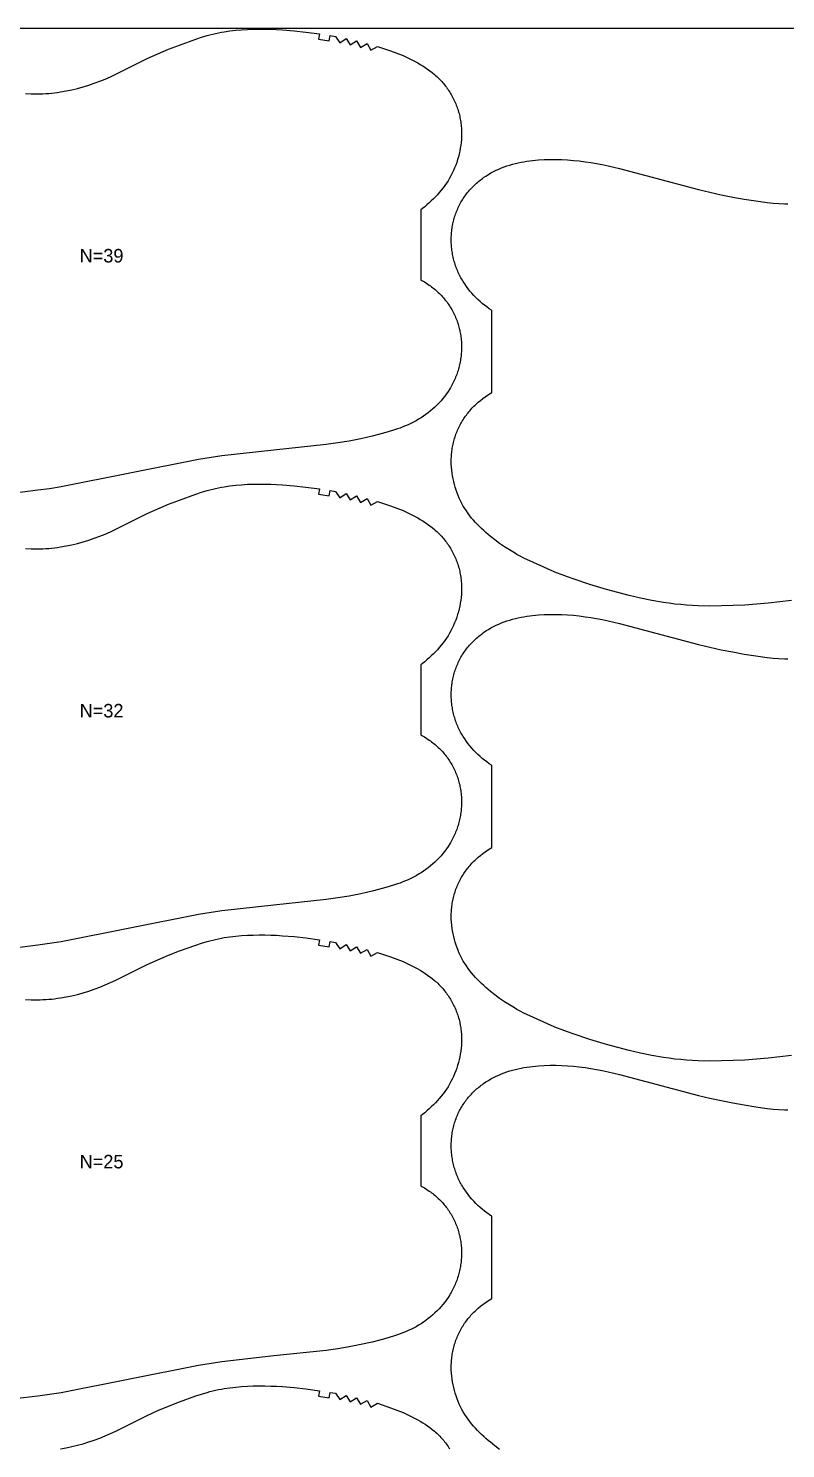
# Model space of a CAD drawing. Header units: inches. Extents: x 0 to 1948, y 0 to 1049.
# Drawn here: x 954 to 1234, y 524 to 1049 of the extents above; entities that cross this region are included whole.
import ezdxf

# ---------------------------------------------------------------- set-up
doc = ezdxf.new("R2010")
doc.units = ezdxf.units.IN

msp = doc.modelspace()

# ---------------------------------------------------------------- linework, layer by layer
at = {"layer": '1'}
msp.add_lwpolyline([(0, 0), (1947.5095, 0), (1947.5095, 1048.7909), (0, 1048.7909), (0, 0)], close=True, dxfattribs=at)
for points in [[(952.9939, 1024.7692), (955.1472, 1024.6571), (956.2246, 1024.6285), (957.3023, 1024.6203), (958.38, 1024.6337), (959.4575, 1024.6685), (960.5342, 1024.7245), (961.6098, 1024.8012), (962.6839, 1024.8984), (963.7561, 1025.0157), (964.8258, 1025.1527), (965.8929, 1025.3091), (968.0173, 1025.6785), (970.128, 1026.1198), (972.2239, 1026.6286), (974.304, 1027.2005), (976.367, 1027.832), (978.4105, 1028.5231), (980.4321, 1029.2744), (982.4292, 1030.0867), (984.4008, 1030.9581), (986.3515, 1031.8767), (997.9453, 1037.6272), (1001.8761, 1039.4029), (1005.8545, 1041.0704), (1009.8695, 1042.6451), (1015.9571, 1044.8411), (1018.007, 1045.5134), (1020.0718, 1046.1339), (1021.1107, 1046.4198), (1022.1546, 1046.687), (1023.2036, 1046.934), (1024.2574, 1047.1608), (1025.3155, 1047.3681), (1026.3774, 1047.5564), (1028.5107, 1047.8781), (1030.6533, 1048.1303), (1032.8018, 1048.3178), (1034.9544, 1048.4468), (1037.1097, 1048.524), (1039.2664, 1048.5559), (1041.4233, 1048.5481), (1043.5795, 1048.5015), (1045.7345, 1048.4158), (1047.8873, 1048.2908), (1052.1852, 1047.9284), (1056.4721, 1047.4464), (1061.5047, 1046.7663), (1061.2135, 1044.7876), (1065.1257, 1044.1726), (1065.4561, 1046.1451), (1067.4268, 1045.804), (1069.0174, 1043.4758), (1071.3553, 1045.0511), (1072.8804, 1042.6816), (1075.261, 1044.1889), (1076.7138, 1041.7746), (1079.1388, 1043.2095), (1080.5198, 1040.753), (1082.9865, 1042.1156), (1087.7144, 1040.4959), (1092.3926, 1038.738), (1092.3926, 1038.738), (1096.9179, 1036.5492), (1097.8188, 1036.0524), (1098.7537, 1035.5116), (1099.6762, 1034.9497), (1100.5842, 1034.3653), (1101.4756, 1033.7572), (1102.3484, 1033.124), (1103.2003, 1032.4645), (1104.0293, 1031.7774), (1104.4346, 1031.423), (1104.8333, 1031.0613), (1105.2253, 1030.6921), (1105.6103, 1030.3155), (1105.9883, 1029.9316), (1106.3592, 1029.5406), (1106.7227, 1029.1427), (1107.0788, 1028.738), (1107.4273, 1028.3266), (1107.7681, 1027.9087), (1108.101, 1027.4845), (1108.426, 1027.0541), (1108.7429, 1026.6176), (1109.0516, 1026.1753), (1109.3519, 1025.7271), (1109.6437, 1025.2735), (1109.9268, 1024.8143), (1110.2012, 1024.3499), (1110.4667, 1023.8803), (1110.7233, 1023.4058), (1110.9707, 1022.9265), (1111.2091, 1022.4426), (1111.4382, 1021.9542), (1111.6579, 1021.4617), (1111.8683, 1020.9651), (1112.0692, 1020.4646), (1112.2605, 1019.9605), (1112.4422, 1019.4528), (1112.6141, 1018.9418), (1112.7762, 1018.4277), (1112.9284, 1017.9107), (1113.0706, 1017.3908), (1113.2027, 1016.8684), (1113.3246, 1016.3435), (1113.4363, 1015.8164), (1113.5379, 1015.2873), (1113.6293, 1014.7563), (1113.7107, 1014.2237), (1113.7821, 1013.6895), (1113.8437, 1013.1541), (1113.8954, 1012.6176), (1113.9374, 1012.0801), (1113.9698, 1011.5419), (1113.9925, 1011.0031), (1114.0058, 1010.4639), (1114.0095, 1009.9246), (1113.989, 1008.8461), (1113.9316, 1007.7691), (1113.8379, 1006.695), (1113.7084, 1005.6248), (1113.5438, 1004.5594), (1113.3446, 1003.4999), (1113.1114, 1002.447), (1112.8448, 1001.4018), (1112.5454, 1000.3652), (1112.2138, 999.3382), (1111.8504, 998.3216), (1111.4555, 997.3169), (1111.029, 996.3254), (1110.5711, 995.3485), (1110.0819, 994.3874), (1109.5614, 993.4436), (1109.0096, 992.5184), (1108.4267, 991.6132), (1107.813, 990.729), (1107.1702, 989.8655), (1106.5004, 989.0222), (1105.8055, 988.1985), (1105.0876, 987.3938), (1104.3487, 986.6074), (1103.5908, 985.8388), (1102.8158, 985.0875), (1102.0257, 984.3527), (1101.2214, 983.6341), (1100.4035, 982.9312), (1099.5729, 982.2434), (1099.0095, 981.8011), (1099.0095, 955.8993), (1099.3443, 955.7195), (1100.2772, 955.1777), (1101.1912, 954.6046), (1102.0847, 954.0003), (1102.5234, 953.6866), (1102.9563, 953.3652), (1103.3833, 953.0361), (1103.8043, 952.6993), (1104.219, 952.3548), (1104.6272, 952.0028), (1105.0287, 951.6431), (1105.4233, 951.2759), (1105.8109, 950.9011), (1106.1913, 950.5189), (1106.5643, 950.1295), (1106.9297, 949.7329), (1107.2874, 949.3293), (1107.6372, 948.919), (1107.9791, 948.5019), (1108.3127, 948.0783), (1108.638, 947.6483), (1108.9548, 947.212), (1109.2629, 946.7697), (1109.5622, 946.3213), (1109.8525, 945.8672), (1110.1337, 945.4074), (1110.4056, 944.942), (1110.668, 944.4713), (1110.9208, 943.9953), (1111.164, 943.5143), (1111.3974, 943.0285), (1111.6211, 942.5381), (1111.8351, 942.0433), (1112.0392, 941.5443), (1112.2334, 941.0414), (1112.4177, 940.5347), (1112.5921, 940.0244), (1112.7566, 939.5108), (1112.9109, 938.9942), (1113.0553, 938.4746), (1113.1895, 937.9523), (1113.3136, 937.4275), (1113.4275, 936.9005), (1113.5311, 936.3714), (1113.6246, 935.8405), (1113.7078, 935.3079), (1113.7808, 934.7738), (1113.8436, 934.2385), (1113.8964, 933.702), (1113.939, 933.1646), (1113.9716, 932.6265), (1113.9942, 932.0878), (1114.0068, 931.5488), (1114.0095, 931.0095), (1114.0023, 930.4703), (1113.9853, 929.9312), (1113.9584, 929.3925), (1113.9217, 928.8544), (1113.8753, 928.3169), (1113.8192, 927.7804), (1113.7533, 927.245), (1113.6779, 926.7109), (1113.5927, 926.1782), (1113.498, 925.6472), (1113.3937, 925.118), (1113.2798, 924.5909), (1113.1563, 924.0659), (1113.0233, 923.5434), (1112.8808, 923.0234), (1112.7288, 922.5062), (1112.5673, 921.992), (1112.3964, 921.4809), (1112.216, 920.9731), (1112.0262, 920.4688), (1111.827, 919.9682), (1111.6184, 919.4715), (1111.4005, 918.9788), (1111.1734, 918.4903), (1110.9373, 918.006), (1110.6923, 917.5261), (1110.4386, 917.0506), (1110.1764, 916.5797), (1109.9058, 916.1135), (1109.627, 915.652), (1109.0454, 914.7436), (1108.4329, 913.8554), (1107.7909, 912.9881), (1107.1206, 912.1426), (1106.4233, 911.3195), (1105.7, 910.5195), (1104.9514, 909.7432), (1104.1787, 908.9912), (1103.3825, 908.264), (1102.5638, 907.5622), (1101.7236, 906.8865), (1100.8626, 906.2374), (1099.9819, 905.6153), (1099.0824, 905.0205), (1098.1655, 904.4528), (1097.2321, 903.9123), (1096.2835, 903.3989), (1095.3208, 902.9126), (1094.3451, 902.4535), (1093.3576, 902.0214), (1092.3594, 901.6161), (1091.3516, 901.2353), (1090.3355, 900.8764), (1089.3122, 900.537), (1087.2485, 899.9063), (1085.1701, 899.3228), (1080.9928, 898.2437), (1076.7904, 897.2772), (1072.5608, 896.4304), (1068.307, 895.715), (1064.0338, 895.1326), (1044.7311, 893.0908), (1025.4401, 890.9422), (1016.9243, 889.5639), (966.1472, 879.5214), (961.8884, 878.8386), (957.6171, 878.234), (949.0504, 877.2181)], [(1235.8171, 837.569), (1227.2504, 836.5531), (1222.954, 836.1713), (1218.6506, 835.8771), (1214.3425, 835.6652), (1210.0309, 835.5366), (1205.717, 835.5), (1201.4048, 835.5878), (1199.2506, 835.6898), (1197.0989, 835.8336), (1194.9506, 836.0203), (1192.8065, 836.2509), (1190.6676, 836.5258), (1188.5342, 836.8421), (1184.2849, 837.5851), (1180.0598, 838.453), (1175.8574, 839.4252), (1171.6762, 840.4855), (1167.5181, 841.6316), (1161.3264, 843.5113), (1155.1753, 845.5201), (1153.1432, 846.2418), (1151.1264, 847.0029), (1149.1276, 847.809), (1147.1429, 848.6509), (1139.2595, 852.1648), (1137.313, 853.0926), (1135.3934, 854.0718), (1134.4464, 854.5857), (1133.5085, 855.1163), (1131.66, 856.2255), (1129.8478, 857.3947), (1128.0719, 858.6194), (1126.3332, 859.8965), (1124.6366, 861.2285), (1123.806, 861.9163), (1122.9882, 862.6192), (1122.1838, 863.3378), (1121.3937, 864.0726), (1120.6188, 864.8239), (1119.8608, 865.5925), (1119.1219, 866.3789), (1118.404, 867.1836), (1117.7091, 868.0073), (1117.0393, 868.8506), (1116.3966, 869.7141), (1115.7829, 870.5983), (1115.1999, 871.5035), (1114.6482, 872.4287), (1114.1276, 873.3725), (1113.6384, 874.3336), (1113.1805, 875.3105), (1112.7541, 876.3021), (1112.3591, 877.3068), (1111.9958, 878.3233), (1111.6641, 879.3503), (1111.3647, 880.3869), (1111.0981, 881.4321), (1110.8649, 882.485), (1110.6657, 883.5445), (1110.5011, 884.6099), (1110.3716, 885.6801), (1110.2779, 886.7542), (1110.2205, 887.8312), (1110.2, 888.9097), (1110.2038, 889.449), (1110.217, 889.9882), (1110.2398, 890.527), (1110.2721, 891.0652), (1110.3141, 891.6027), (1110.3658, 892.1392), (1110.4274, 892.6746), (1110.4988, 893.2088), (1110.5802, 893.7414), (1110.6717, 894.2724), (1110.7732, 894.8015), (1110.8849, 895.3286), (1111.0069, 895.8535), (1111.139, 896.3759), (1111.2812, 896.8958), (1111.4333, 897.4128), (1111.5954, 897.9269), (1111.7674, 898.4379), (1111.949, 898.9456), (1112.1403, 899.4497), (1112.3412, 899.9502), (1112.5516, 900.4468), (1112.7714, 900.9393), (1113.0005, 901.4277), (1113.2388, 901.9116), (1113.4863, 902.3909), (1113.7428, 902.8654), (1114.0083, 903.335), (1114.2827, 903.7994), (1114.5659, 904.2586), (1114.8577, 904.7123), (1115.158, 905.1604), (1115.4666, 905.6027), (1115.7835, 906.0392), (1116.1085, 906.4696), (1116.4415, 906.8938), (1116.7823, 907.3117), (1117.1308, 907.7231), (1117.4868, 908.1278), (1117.8504, 908.5257), (1118.2212, 908.9167), (1118.5992, 909.3006), (1118.9843, 909.6772), (1119.3762, 910.0464), (1119.775, 910.4081), (1120.1802, 910.7625), (1121.0092, 911.4496), (1121.8612, 912.1091), (1122.7339, 912.7423), (1123.6253, 913.3504), (1124.5334, 913.9348), (1125.2, 914.3409), (1125.2, 944.6602), (1125.1271, 944.7054), (1124.2277, 945.3002), (1123.3469, 945.9223), (1122.486, 946.5714), (1121.6457, 947.2471), (1120.8271, 947.9489), (1120.0309, 948.6761), (1119.2581, 949.4281), (1118.5096, 950.2044), (1117.7862, 951.0044), (1117.0889, 951.8275), (1116.4186, 952.673), (1115.7766, 953.5403), (1115.1641, 954.4285), (1114.5825, 955.3369), (1114.3037, 955.7984), (1114.0331, 956.2646), (1113.7709, 956.7355), (1113.5172, 957.211), (1113.2722, 957.6909), (1113.0361, 958.1752), (1112.809, 958.6637), (1112.5911, 959.1564), (1112.3825, 959.6531), (1112.1833, 960.1537), (1111.9935, 960.658), (1111.8132, 961.1658), (1111.6422, 961.6769), (1111.4807, 962.1911), (1111.3287, 962.7083), (1111.1862, 963.2283), (1111.0532, 963.7508), (1110.9297, 964.2758), (1110.8158, 964.8029), (1110.7115, 965.3321), (1110.6168, 965.8631), (1110.5317, 966.3958), (1110.4562, 966.9299), (1110.3904, 967.4653), (1110.3342, 968.0018), (1110.2878, 968.5393), (1110.2511, 969.0774), (1110.2243, 969.6161), (1110.2072, 970.1552), (1110.2, 970.6944), (1110.2027, 971.2337), (1110.2153, 971.7727), (1110.2379, 972.3114), (1110.2705, 972.8495), (1110.3132, 973.3869), (1110.3659, 973.9234), (1110.4288, 974.4587), (1110.5018, 974.9928), (1110.585, 975.5254), (1110.6784, 976.0563), (1110.7821, 976.5854), (1110.896, 977.1124), (1111.02, 977.6372), (1111.1543, 978.1595), (1111.2986, 978.6791), (1111.453, 979.1957), (1111.6174, 979.7093), (1111.7918, 980.2196), (1111.9761, 980.7263), (1112.1704, 981.2292), (1112.3745, 981.7282), (1112.5884, 982.223), (1112.8121, 982.7134), (1113.0456, 983.1992), (1113.2887, 983.6802), (1113.5415, 984.1562), (1113.8039, 984.6269), (1114.0758, 985.0923), (1114.357, 985.5521), (1114.6473, 986.0062), (1114.9466, 986.4546), (1115.2547, 986.8969), (1115.5715, 987.3332), (1115.8968, 987.7632), (1116.2305, 988.1868), (1116.5723, 988.6039), (1116.9221, 989.0142), (1117.2799, 989.4178), (1117.6453, 989.8144), (1118.0183, 990.2038), (1118.3986, 990.586), (1118.7862, 990.9608), (1119.1808, 991.328), (1119.5824, 991.6877), (1119.9906, 992.0397), (1120.4052, 992.3842), (1120.8262, 992.721), (1121.2532, 993.0501), (1121.6862, 993.3715), (1122.1248, 993.6852), (1123.0184, 994.2895), (1123.9324, 994.8626), (1124.8652, 995.4044), (1125.8154, 995.9148), (1126.7813, 996.3936), (1127.7618, 996.8413), (1128.7556, 997.2585), (1129.7616, 997.6457), (1130.7787, 998.0033), (1131.8056, 998.3321), (1132.8412, 998.6325), (1133.8843, 998.9051), (1134.9338, 999.1506), (1135.989, 999.3701), (1137.0492, 999.565), (1138.1136, 999.7366), (1139.1818, 999.8862), (1140.253, 1000.0153), (1142.4016, 1000.2169), (1144.5549, 1000.3504), (1146.7105, 1000.4189), (1148.8669, 1000.4236), (1151.0222, 1000.3659), (1153.1751, 1000.2477), (1155.3245, 1000.0731), (1157.4696, 999.8469), (1159.6097, 999.5738), (1161.7437, 999.2575), (1163.8707, 998.8981), (1165.9894, 998.4948), (1168.0987, 998.0465), (1172.2897, 997.0291), (1201.4833, 989.3154), (1205.6787, 988.3125), (1209.8913, 987.3841), (1214.1207, 986.5363), (1218.3648, 985.7667), (1222.6225, 985.0787), (1226.898, 984.5074), (1229.0437, 984.2799), (1231.1939, 984.1042), (1233.3472, 983.9921), (1234.4246, 983.9635)], [(952.9939, 856.7692), (955.1472, 856.6571), (956.2246, 856.6285), (957.3023, 856.6203), (958.38, 856.6337), (959.4575, 856.6685), (960.5342, 856.7245), (961.6098, 856.8012), (962.6839, 856.8984), (963.7561, 857.0157), (964.8258, 857.1527), (965.8929, 857.3091), (968.0173, 857.6785), (970.128, 858.1198), (972.2239, 858.6286), (974.304, 859.2005), (976.367, 859.832), (978.4105, 860.5231), (980.4321, 861.2744), (982.4292, 862.0867), (984.4008, 862.9581), (986.3515, 863.8767), (997.9453, 869.6272), (1001.8761, 871.4029), (1005.8545, 873.0704), (1009.8695, 874.6451), (1015.9571, 876.8411), (1018.007, 877.5134), (1020.0718, 878.1339), (1021.1107, 878.4198), (1022.1546, 878.687), (1023.2036, 878.934), (1024.2574, 879.1608), (1025.3155, 879.3681), (1026.3774, 879.5564), (1028.5107, 879.8781), (1030.6533, 880.1303), (1032.8018, 880.3178), (1034.9544, 880.4468), (1037.1097, 880.524), (1039.2664, 880.5559), (1041.4233, 880.5481), (1043.5795, 880.5015), (1045.7345, 880.4158), (1047.8873, 880.2908), (1052.1852, 879.9284), (1056.4721, 879.4464), (1061.5047, 878.7663), (1061.2135, 876.7876), (1065.1257, 876.1726), (1065.4561, 878.1451), (1067.4268, 877.804), (1069.0174, 875.4758), (1071.3553, 877.0511), (1072.8804, 874.6816), (1075.261, 876.1889), (1076.7138, 873.7746), (1079.1388, 875.2095), (1080.5198, 872.753), (1082.9865, 874.1156), (1087.7144, 872.4959), (1092.3926, 870.738), (1092.3926, 870.738), (1096.9179, 868.5492), (1097.8188, 868.0524), (1098.7537, 867.5116), (1099.6762, 866.9497), (1100.5842, 866.3653), (1101.4756, 865.7572), (1102.3484, 865.124), (1103.2003, 864.4645), (1104.0293, 863.7774), (1104.4346, 863.423), (1104.8333, 863.0613), (1105.2253, 862.6921), (1105.6103, 862.3155), (1105.9883, 861.9316), (1106.3592, 861.5406), (1106.7227, 861.1427), (1107.0788, 860.738), (1107.4273, 860.3266), (1107.7681, 859.9087), (1108.101, 859.4845), (1108.426, 859.0541), (1108.7429, 858.6176), (1109.0516, 858.1753), (1109.3519, 857.7271), (1109.6437, 857.2735), (1109.9268, 856.8143), (1110.2012, 856.3499), (1110.4667, 855.8803), (1110.7233, 855.4058), (1110.9707, 854.9265), (1111.2091, 854.4426), (1111.4382, 853.9542), (1111.6579, 853.4617), (1111.8683, 852.9651), (1112.0692, 852.4646), (1112.2605, 851.9605), (1112.4422, 851.4528), (1112.6141, 850.9418), (1112.7762, 850.4277), (1112.9284, 849.9107), (1113.0706, 849.3908), (1113.2027, 848.8684), (1113.3246, 848.3435), (1113.4363, 847.8164), (1113.5379, 847.2873), (1113.6293, 846.7563), (1113.7107, 846.2237), (1113.7821, 845.6895), (1113.8437, 845.1541), (1113.8954, 844.6176), (1113.9374, 844.0801), (1113.9698, 843.5419), (1113.9925, 843.0031), (1114.0058, 842.4639), (1114.0095, 841.9246), (1113.989, 840.8461), (1113.9316, 839.7691), (1113.8379, 838.695), (1113.7084, 837.6248), (1113.5438, 836.5594), (1113.3446, 835.4999), (1113.1114, 834.447), (1112.8448, 833.4018), (1112.5454, 832.3652), (1112.2138, 831.3382), (1111.8504, 830.3216), (1111.4555, 829.3169), (1111.029, 828.3254), (1110.5711, 827.3485), (1110.0819, 826.3874), (1109.5614, 825.4436), (1109.0096, 824.5184), (1108.4267, 823.6132), (1107.813, 822.729), (1107.1702, 821.8655), (1106.5004, 821.0222), (1105.8055, 820.1985), (1105.0876, 819.3938), (1104.3487, 818.6074), (1103.5908, 817.8388), (1102.8158, 817.0875), (1102.0257, 816.3527), (1101.2214, 815.6341), (1100.4035, 814.9312), (1099.5729, 814.2434), (1099.0095, 813.8011), (1099.0095, 787.8993), (1099.3443, 787.7195), (1100.2772, 787.1777), (1101.1912, 786.6046), (1102.0847, 786.0003), (1102.5234, 785.6866), (1102.9563, 785.3652), (1103.3833, 785.0361), (1103.8043, 784.6993), (1104.219, 784.3548), (1104.6272, 784.0028), (1105.0287, 783.6431), (1105.4233, 783.2759), (1105.8109, 782.9011), (1106.1913, 782.5189), (1106.5643, 782.1295), (1106.9297, 781.7329), (1107.2874, 781.3293), (1107.6372, 780.919), (1107.9791, 780.5019), (1108.3127, 780.0783), (1108.638, 779.6483), (1108.9548, 779.212), (1109.2629, 778.7697), (1109.5622, 778.3213), (1109.8525, 777.8672), (1110.1337, 777.4074), (1110.4056, 776.942), (1110.668, 776.4713), (1110.9208, 775.9953), (1111.164, 775.5143), (1111.3974, 775.0285), (1111.6211, 774.5381), (1111.8351, 774.0433), (1112.0392, 773.5443), (1112.2334, 773.0414), (1112.4177, 772.5347), (1112.5921, 772.0244), (1112.7566, 771.5108), (1112.9109, 770.9942), (1113.0553, 770.4746), (1113.1895, 769.9523), (1113.3136, 769.4275), (1113.4275, 768.9005), (1113.5311, 768.3714), (1113.6246, 767.8405), (1113.7078, 767.3079), (1113.7808, 766.7738), (1113.8436, 766.2385), (1113.8964, 765.702), (1113.939, 765.1646), (1113.9716, 764.6265), (1113.9942, 764.0878), (1114.0068, 763.5488), (1114.0095, 763.0095), (1114.0023, 762.4703), (1113.9853, 761.9312), (1113.9584, 761.3925), (1113.9217, 760.8544), (1113.8753, 760.3169), (1113.8192, 759.7804), (1113.7533, 759.245), (1113.6779, 758.7109), (1113.5927, 758.1782), (1113.498, 757.6472), (1113.3937, 757.118), (1113.2798, 756.5909), (1113.1563, 756.0659), (1113.0233, 755.5434), (1112.8808, 755.0234), (1112.7288, 754.5062), (1112.5673, 753.992), (1112.3964, 753.4809), (1112.216, 752.9731), (1112.0262, 752.4688), (1111.827, 751.9682), (1111.6184, 751.4715), (1111.4005, 750.9788), (1111.1734, 750.4903), (1110.9373, 750.006), (1110.6923, 749.5261), (1110.4386, 749.0506), (1110.1764, 748.5797), (1109.9058, 748.1135), (1109.627, 747.652), (1109.0454, 746.7436), (1108.4329, 745.8554), (1107.7909, 744.9881), (1107.1206, 744.1426), (1106.4233, 743.3195), (1105.7, 742.5195), (1104.9514, 741.7432), (1104.1787, 740.9912), (1103.3825, 740.264), (1102.5638, 739.5622), (1101.7236, 738.8865), (1100.8626, 738.2374), (1099.9819, 737.6153), (1099.0824, 737.0205), (1098.1655, 736.4528), (1097.2321, 735.9123), (1096.2835, 735.3989), (1095.3208, 734.9126), (1094.3451, 734.4535), (1093.3576, 734.0214), (1092.3594, 733.6161), (1091.3516, 733.2353), (1090.3355, 732.8764), (1089.3122, 732.537), (1087.2485, 731.9063), (1085.1701, 731.3228), (1080.9928, 730.2437), (1076.7904, 729.2772), (1072.5608, 728.4304), (1068.307, 727.715), (1064.0338, 727.1326), (1044.7311, 725.0908), (1025.4401, 722.9422), (1016.9243, 721.5639), (966.1472, 711.5214), (961.8884, 710.8386), (957.6171, 710.234), (949.0504, 709.2181)], [(1235.8171, 669.569), (1227.2504, 668.5531), (1222.954, 668.1713), (1218.6506, 667.8771), (1214.3425, 667.6652), (1210.0309, 667.5366), (1205.717, 667.5), (1201.4048, 667.5878), (1199.2506, 667.6898), (1197.0989, 667.8336), (1194.9506, 668.0203), (1192.8065, 668.2509), (1190.6676, 668.5258), (1188.5342, 668.8421), (1184.2849, 669.5851), (1180.0598, 670.453), (1175.8574, 671.4252), (1171.6762, 672.4855), (1167.5181, 673.6316), (1161.3264, 675.5113), (1155.1753, 677.5201), (1153.1432, 678.2418), (1151.1264, 679.0029), (1149.1276, 679.809), (1147.1429, 680.6509), (1139.2595, 684.1648), (1137.313, 685.0926), (1135.3934, 686.0718), (1134.4464, 686.5857), (1133.5085, 687.1163), (1131.66, 688.2255), (1129.8478, 689.3947), (1128.0719, 690.6194), (1126.3332, 691.8965), (1124.6366, 693.2285), (1123.806, 693.9163), (1122.9882, 694.6192), (1122.1838, 695.3378), (1121.3937, 696.0726), (1120.6188, 696.8239), (1119.8608, 697.5925), (1119.1219, 698.3789), (1118.404, 699.1836), (1117.7091, 700.0073), (1117.0393, 700.8506), (1116.3966, 701.7141), (1115.7829, 702.5983), (1115.1999, 703.5035), (1114.6482, 704.4287), (1114.1276, 705.3725), (1113.6384, 706.3336), (1113.1805, 707.3105), (1112.7541, 708.3021), (1112.3591, 709.3068), (1111.9958, 710.3233), (1111.6641, 711.3503), (1111.3647, 712.3869), (1111.0981, 713.4321), (1110.8649, 714.485), (1110.6657, 715.5445), (1110.5011, 716.6099), (1110.3716, 717.6801), (1110.2779, 718.7542), (1110.2205, 719.8312), (1110.2, 720.9097), (1110.2038, 721.449), (1110.217, 721.9882), (1110.2398, 722.527), (1110.2721, 723.0652), (1110.3141, 723.6027), (1110.3658, 724.1392), (1110.4274, 724.6746), (1110.4988, 725.2088), (1110.5802, 725.7414), (1110.6717, 726.2724), (1110.7732, 726.8015), (1110.8849, 727.3286), (1111.0069, 727.8535), (1111.139, 728.3759), (1111.2812, 728.8958), (1111.4333, 729.4128), (1111.5954, 729.9269), (1111.7674, 730.4379), (1111.949, 730.9456), (1112.1403, 731.4497), (1112.3412, 731.9502), (1112.5516, 732.4468), (1112.7714, 732.9393), (1113.0005, 733.4277), (1113.2388, 733.9116), (1113.4863, 734.3909), (1113.7428, 734.8654), (1114.0083, 735.335), (1114.2827, 735.7994), (1114.5659, 736.2586), (1114.8577, 736.7123), (1115.158, 737.1604), (1115.4666, 737.6027), (1115.7835, 738.0392), (1116.1085, 738.4696), (1116.4415, 738.8938), (1116.7823, 739.3117), (1117.1308, 739.7231), (1117.4868, 740.1278), (1117.8504, 740.5257), (1118.2212, 740.9167), (1118.5992, 741.3006), (1118.9843, 741.6772), (1119.3762, 742.0464), (1119.775, 742.4081), (1120.1802, 742.7625), (1121.0092, 743.4496), (1121.8612, 744.1091), (1122.7339, 744.7423), (1123.6253, 745.3504), (1124.5334, 745.9348), (1125.2, 746.3409), (1125.2, 776.6602), (1125.1271, 776.7054), (1124.2277, 777.3002), (1123.3469, 777.9223), (1122.486, 778.5714), (1121.6457, 779.2471), (1120.8271, 779.9489), (1120.0309, 780.6761), (1119.2581, 781.4281), (1118.5096, 782.2044), (1117.7862, 783.0044), (1117.0889, 783.8275), (1116.4186, 784.673), (1115.7766, 785.5403), (1115.1641, 786.4285), (1114.5825, 787.3369), (1114.3037, 787.7984), (1114.0331, 788.2646), (1113.7709, 788.7355), (1113.5172, 789.211), (1113.2722, 789.6909), (1113.0361, 790.1752), (1112.809, 790.6637), (1112.5911, 791.1564), (1112.3825, 791.6531), (1112.1833, 792.1537), (1111.9935, 792.658), (1111.8132, 793.1658), (1111.6422, 793.6769), (1111.4807, 794.1911), (1111.3287, 794.7083), (1111.1862, 795.2283), (1111.0532, 795.7508), (1110.9297, 796.2758), (1110.8158, 796.8029), (1110.7115, 797.3321), (1110.6168, 797.8631), (1110.5317, 798.3958), (1110.4562, 798.9299), (1110.3904, 799.4653), (1110.3342, 800.0018), (1110.2878, 800.5393), (1110.2511, 801.0774), (1110.2243, 801.6161), (1110.2072, 802.1552), (1110.2, 802.6944), (1110.2027, 803.2337), (1110.2153, 803.7727), (1110.2379, 804.3114), (1110.2705, 804.8495), (1110.3132, 805.3869), (1110.3659, 805.9234), (1110.4288, 806.4587), (1110.5018, 806.9928), (1110.585, 807.5254), (1110.6784, 808.0563), (1110.7821, 808.5854), (1110.896, 809.1124), (1111.02, 809.6372), (1111.1543, 810.1595), (1111.2986, 810.6791), (1111.453, 811.1957), (1111.6174, 811.7093), (1111.7918, 812.2196), (1111.9761, 812.7263), (1112.1704, 813.2292), (1112.3745, 813.7282), (1112.5884, 814.223), (1112.8121, 814.7134), (1113.0456, 815.1992), (1113.2887, 815.6802), (1113.5415, 816.1562), (1113.8039, 816.6269), (1114.0758, 817.0923), (1114.357, 817.5521), (1114.6473, 818.0062), (1114.9466, 818.4546), (1115.2547, 818.8969), (1115.5715, 819.3332), (1115.8968, 819.7632), (1116.2305, 820.1868), (1116.5723, 820.6039), (1116.9221, 821.0142), (1117.2799, 821.4178), (1117.6453, 821.8144), (1118.0183, 822.2038), (1118.3986, 822.586), (1118.7862, 822.9608), (1119.1808, 823.328), (1119.5824, 823.6877), (1119.9906, 824.0397), (1120.4052, 824.3842), (1120.8262, 824.721), (1121.2532, 825.0501), (1121.6862, 825.3715), (1122.1248, 825.6852), (1123.0184, 826.2895), (1123.9324, 826.8626), (1124.8652, 827.4044), (1125.8154, 827.9148), (1126.7813, 828.3936), (1127.7618, 828.8413), (1128.7556, 829.2585), (1129.7616, 829.6457), (1130.7787, 830.0033), (1131.8056, 830.3321), (1132.8412, 830.6325), (1133.8843, 830.9051), (1134.9338, 831.1506), (1135.989, 831.3701), (1137.0492, 831.565), (1138.1136, 831.7366), (1139.1818, 831.8862), (1140.253, 832.0153), (1142.4016, 832.2169), (1144.5549, 832.3504), (1146.7105, 832.4189), (1148.8669, 832.4236), (1151.0222, 832.3659), (1153.1751, 832.2477), (1155.3245, 832.0731), (1157.4696, 831.8469), (1159.6097, 831.5738), (1161.7437, 831.2575), (1163.8707, 830.8981), (1165.9894, 830.4948), (1168.0987, 830.0465), (1172.2897, 829.0291), (1201.4833, 821.3154), (1205.6787, 820.3125), (1209.8913, 819.3841), (1214.1207, 818.5363), (1218.3648, 817.7667), (1222.6225, 817.0787), (1226.898, 816.5074), (1229.0437, 816.2799), (1231.1939, 816.1042), (1233.3472, 815.9921), (1234.4246, 815.9635)], [(952.9939, 690.2692), (955.1472, 690.1571), (956.2246, 690.1285), (957.3023, 690.1203), (958.38, 690.1337), (959.4575, 690.1685), (960.5342, 690.2245), (961.6098, 690.3012), (962.6839, 690.3984), (963.7561, 690.5157), (964.8258, 690.6527), (965.8929, 690.8091), (968.0173, 691.1785), (970.128, 691.6198), (972.2239, 692.1286), (974.304, 692.7005), (976.367, 693.332), (978.4105, 694.0231), (980.4321, 694.7744), (982.4292, 695.5867), (984.4008, 696.4581), (986.3515, 697.3767), (997.9453, 703.1272), (1001.8761, 704.9029), (1005.8545, 706.5704), (1009.8695, 708.1451), (1015.9571, 710.3411), (1018.007, 711.0134), (1020.0718, 711.6339), (1021.1107, 711.9198), (1022.1546, 712.187), (1023.2036, 712.434), (1024.2574, 712.6608), (1025.3155, 712.8681), (1026.3774, 713.0564), (1028.5107, 713.3781), (1030.6533, 713.6303), (1032.8018, 713.8178), (1034.9544, 713.9468), (1037.1097, 714.024), (1039.2664, 714.0559), (1041.4233, 714.0481), (1043.5795, 714.0015), (1045.7345, 713.9158), (1047.8873, 713.7908), (1052.1852, 713.4284), (1056.4721, 712.9464), (1061.5047, 712.2663), (1061.2135, 710.2876), (1065.1257, 709.6726), (1065.4561, 711.6451), (1067.4268, 711.304), (1069.0174, 708.9758), (1071.3553, 710.5511), (1072.8804, 708.1816), (1075.261, 709.6889), (1076.7138, 707.2746), (1079.1388, 708.7095), (1080.5198, 706.253), (1082.9865, 707.6156), (1087.7144, 705.9959), (1092.3926, 704.238), (1092.3926, 704.238), (1096.9179, 702.0492), (1097.8188, 701.5524), (1098.7537, 701.0116), (1099.6762, 700.4497), (1100.5842, 699.8653), (1101.4756, 699.2572), (1102.3484, 698.624), (1103.2003, 697.9645), (1104.0293, 697.2774), (1104.4346, 696.923), (1104.8333, 696.5613), (1105.2253, 696.1921), (1105.6103, 695.8155), (1105.9883, 695.4316), (1106.3592, 695.0406), (1106.7227, 694.6427), (1107.0788, 694.238), (1107.4273, 693.8266), (1107.7681, 693.4087), (1108.101, 692.9845), (1108.426, 692.5541), (1108.7429, 692.1176), (1109.0516, 691.6753), (1109.3519, 691.2271), (1109.6437, 690.7735), (1109.9268, 690.3143), (1110.2012, 689.8499), (1110.4667, 689.3803), (1110.7233, 688.9058), (1110.9707, 688.4265), (1111.2091, 687.9426), (1111.4382, 687.4542), (1111.6579, 686.9617), (1111.8683, 686.4651), (1112.0692, 685.9646), (1112.2605, 685.4605), (1112.4422, 684.9528), (1112.6141, 684.4418), (1112.7762, 683.9277), (1112.9284, 683.4107), (1113.0706, 682.8908), (1113.2027, 682.3684), (1113.3246, 681.8435), (1113.4363, 681.3164), (1113.5379, 680.7873), (1113.6293, 680.2563), (1113.7107, 679.7237), (1113.7821, 679.1895), (1113.8437, 678.6541), (1113.8954, 678.1176), (1113.9374, 677.5801), (1113.9698, 677.0419), (1113.9925, 676.5031), (1114.0058, 675.9639), (1114.0095, 675.4246), (1113.989, 674.3461), (1113.9316, 673.2691), (1113.8379, 672.195), (1113.7084, 671.1248), (1113.5438, 670.0594), (1113.3446, 668.9999), (1113.1114, 667.947), (1112.8448, 666.9018), (1112.5454, 665.8652), (1112.2138, 664.8382), (1111.8504, 663.8216), (1111.4555, 662.8169), (1111.029, 661.8254), (1110.5711, 660.8485), (1110.0819, 659.8874), (1109.5614, 658.9436), (1109.0096, 658.0184), (1108.4267, 657.1132), (1107.813, 656.229), (1107.1702, 655.3655), (1106.5004, 654.5222), (1105.8055, 653.6985), (1105.0876, 652.8938), (1104.3487, 652.1074), (1103.5908, 651.3388), (1102.8158, 650.5875), (1102.0257, 649.8527), (1101.2214, 649.1341), (1100.4035, 648.4312), (1099.5729, 647.7434), (1099.0095, 647.3011), (1099.0095, 621.3993), (1099.3443, 621.2195), (1100.2772, 620.6777), (1101.1912, 620.1046), (1102.0847, 619.5003), (1102.5234, 619.1866), (1102.9563, 618.8652), (1103.3833, 618.5361), (1103.8043, 618.1993), (1104.219, 617.8548), (1104.6272, 617.5028), (1105.0287, 617.1431), (1105.4233, 616.7759), (1105.8109, 616.4011), (1106.1913, 616.0189), (1106.5643, 615.6295), (1106.9297, 615.2329), (1107.2874, 614.8293), (1107.6372, 614.419), (1107.9791, 614.0019), (1108.3127, 613.5783), (1108.638, 613.1483), (1108.9548, 612.712), (1109.2629, 612.2697), (1109.5622, 611.8213), (1109.8525, 611.3672), (1110.1337, 610.9074), (1110.4056, 610.442), (1110.668, 609.9713), (1110.9208, 609.4953), (1111.164, 609.0143), (1111.3974, 608.5285), (1111.6211, 608.0381), (1111.8351, 607.5433), (1112.0392, 607.0443), (1112.2334, 606.5414), (1112.4177, 606.0347), (1112.5921, 605.5244), (1112.7566, 605.0108), (1112.9109, 604.4942), (1113.0553, 603.9746), (1113.1895, 603.4523), (1113.3136, 602.9275), (1113.4275, 602.4005), (1113.5311, 601.8714), (1113.6246, 601.3405), (1113.7078, 600.8079), (1113.7808, 600.2738), (1113.8436, 599.7385), (1113.8964, 599.202), (1113.939, 598.6646), (1113.9716, 598.1265), (1113.9942, 597.5878), (1114.0068, 597.0488), (1114.0095, 596.5095), (1114.0023, 595.9703), (1113.9853, 595.4312), (1113.9584, 594.8925), (1113.9217, 594.3544), (1113.8753, 593.8169), (1113.8192, 593.2804), (1113.7533, 592.745), (1113.6779, 592.2109), (1113.5927, 591.6782), (1113.498, 591.1472), (1113.3937, 590.618), (1113.2798, 590.0909), (1113.1563, 589.5659), (1113.0233, 589.0434), (1112.8808, 588.5234), (1112.7288, 588.0062), (1112.5673, 587.492), (1112.3964, 586.9809), (1112.216, 586.4731), (1112.0262, 585.9688), (1111.827, 585.4682), (1111.6184, 584.9715), (1111.4005, 584.4788), (1111.1734, 583.9903), (1110.9373, 583.506), (1110.6923, 583.0261), (1110.4386, 582.5506), (1110.1764, 582.0797), (1109.9058, 581.6135), (1109.627, 581.152), (1109.0454, 580.2436), (1108.4329, 579.3554), (1107.7909, 578.4881), (1107.1206, 577.6426), (1106.4233, 576.8195), (1105.7, 576.0195), (1104.9514, 575.2432), (1104.1787, 574.4912), (1103.3825, 573.764), (1102.5638, 573.0622), (1101.7236, 572.3865), (1100.8626, 571.7374), (1099.9819, 571.1153), (1099.0824, 570.5205), (1098.1655, 569.9528), (1097.2321, 569.4123), (1096.2835, 568.8989), (1095.3208, 568.4126), (1094.3451, 567.9535), (1093.3576, 567.5214), (1092.3594, 567.1161), (1091.3516, 566.7353), (1090.3355, 566.3764), (1089.3122, 566.037), (1087.2485, 565.4063), (1085.1701, 564.8228), (1080.9928, 563.7437), (1076.7904, 562.7772), (1072.5608, 561.9304), (1068.307, 561.215), (1064.0338, 560.6326), (1044.7311, 558.5908), (1025.4401, 556.4422), (1016.9243, 555.0639), (966.1472, 545.0214), (961.8884, 544.3386), (957.6171, 543.734), (949.0504, 542.7181)], [(1128.0719, 524.1194), (1126.3332, 525.3965), (1124.6366, 526.7285), (1123.806, 527.4163), (1122.9882, 528.1192), (1122.1838, 528.8378), (1121.3937, 529.5726), (1120.6188, 530.3239), (1119.8608, 531.0925), (1119.1219, 531.8789), (1118.404, 532.6836), (1117.7091, 533.5073), (1117.0393, 534.3506), (1116.3966, 535.2141), (1115.7829, 536.0983), (1115.1999, 537.0035), (1114.6482, 537.9287), (1114.1276, 538.8725), (1113.6384, 539.8336), (1113.1805, 540.8105), (1112.7541, 541.8021), (1112.3591, 542.8068), (1111.9958, 543.8233), (1111.6641, 544.8503), (1111.3647, 545.8869), (1111.0981, 546.9321), (1110.8649, 547.985), (1110.6657, 549.0445), (1110.5011, 550.1099), (1110.3716, 551.1801), (1110.2779, 552.2542), (1110.2205, 553.3312), (1110.2, 554.4097), (1110.2038, 554.949), (1110.217, 555.4882), (1110.2398, 556.027), (1110.2721, 556.5652), (1110.3141, 557.1027), (1110.3658, 557.6392), (1110.4274, 558.1746), (1110.4988, 558.7088), (1110.5802, 559.2414), (1110.6717, 559.7724), (1110.7732, 560.3015), (1110.8849, 560.8286), (1111.0069, 561.3535), (1111.139, 561.8759), (1111.2812, 562.3958), (1111.4333, 562.9128), (1111.5954, 563.4269), (1111.7674, 563.9379), (1111.949, 564.4456), (1112.1403, 564.9497), (1112.3412, 565.4502), (1112.5516, 565.9468), (1112.7714, 566.4393), (1113.0005, 566.9277), (1113.2388, 567.4116), (1113.4863, 567.8909), (1113.7428, 568.3654), (1114.0083, 568.835), (1114.2827, 569.2994), (1114.5659, 569.7586), (1114.8577, 570.2123), (1115.158, 570.6604), (1115.4666, 571.1027), (1115.7835, 571.5392), (1116.1085, 571.9696), (1116.4415, 572.3938), (1116.7823, 572.8117), (1117.1308, 573.2231), (1117.4868, 573.6278), (1117.8504, 574.0257), (1118.2212, 574.4167), (1118.5992, 574.8006), (1118.9843, 575.1772), (1119.3762, 575.5464), (1119.775, 575.9081), (1120.1802, 576.2625), (1121.0092, 576.9496), (1121.8612, 577.6091), (1122.7339, 578.2423), (1123.6253, 578.8504), (1124.5334, 579.4348), (1125.2, 579.8409), (1125.2, 610.1602), (1125.1271, 610.2054), (1124.2277, 610.8002), (1123.3469, 611.4223), (1122.486, 612.0714), (1121.6457, 612.7471), (1120.8271, 613.4489), (1120.0309, 614.1761), (1119.2581, 614.9281), (1118.5096, 615.7044), (1117.7862, 616.5044), (1117.0889, 617.3275), (1116.4186, 618.173), (1115.7766, 619.0403), (1115.1641, 619.9285), (1114.5825, 620.8369), (1114.3037, 621.2984), (1114.0331, 621.7646), (1113.7709, 622.2355), (1113.5172, 622.711), (1113.2722, 623.1909), (1113.0361, 623.6752), (1112.809, 624.1637), (1112.5911, 624.6564), (1112.3825, 625.1531), (1112.1833, 625.6537), (1111.9935, 626.158), (1111.8132, 626.6658), (1111.6422, 627.1769), (1111.4807, 627.6911), (1111.3287, 628.2083), (1111.1862, 628.7283), (1111.0532, 629.2508), (1110.9297, 629.7758), (1110.8158, 630.3029), (1110.7115, 630.8321), (1110.6168, 631.3631), (1110.5317, 631.8958), (1110.4562, 632.4299), (1110.3904, 632.9653), (1110.3342, 633.5018), (1110.2878, 634.0393), (1110.2511, 634.5774), (1110.2243, 635.1161), (1110.2072, 635.6552), (1110.2, 636.1944), (1110.2027, 636.7337), (1110.2153, 637.2727), (1110.2379, 637.8114), (1110.2705, 638.3495), (1110.3132, 638.8869), (1110.3659, 639.4234), (1110.4288, 639.9587), (1110.5018, 640.4928), (1110.585, 641.0254), (1110.6784, 641.5563), (1110.7821, 642.0854), (1110.896, 642.6124), (1111.02, 643.1372), (1111.1543, 643.6595), (1111.2986, 644.1791), (1111.453, 644.6957), (1111.6174, 645.2093), (1111.7918, 645.7196), (1111.9761, 646.2263), (1112.1704, 646.7292), (1112.3745, 647.2282), (1112.5884, 647.723), (1112.8121, 648.2134), (1113.0456, 648.6992), (1113.2887, 649.1802), (1113.5415, 649.6562), (1113.8039, 650.1269), (1114.0758, 650.5923), (1114.357, 651.0521), (1114.6473, 651.5062), (1114.9466, 651.9546), (1115.2547, 652.3969), (1115.5715, 652.8332), (1115.8968, 653.2632), (1116.2305, 653.6868), (1116.5723, 654.1039), (1116.9221, 654.5142), (1117.2799, 654.9178), (1117.6453, 655.3144), (1118.0183, 655.7038), (1118.3986, 656.086), (1118.7862, 656.4608), (1119.1808, 656.828), (1119.5824, 657.1877), (1119.9906, 657.5397), (1120.4052, 657.8842), (1120.8262, 658.221), (1121.2532, 658.5501), (1121.6862, 658.8715), (1122.1248, 659.1852), (1123.0184, 659.7895), (1123.9324, 660.3626), (1124.8652, 660.9044), (1125.8154, 661.4148), (1126.7813, 661.8936), (1127.7618, 662.3413), (1128.7556, 662.7585), (1129.7616, 663.1457), (1130.7787, 663.5033), (1131.8056, 663.8321), (1132.8412, 664.1325), (1133.8843, 664.4051), (1134.9338, 664.6506), (1135.989, 664.8701), (1137.0492, 665.065), (1138.1136, 665.2366), (1139.1818, 665.3862), (1140.253, 665.5153), (1142.4016, 665.7169), (1144.5549, 665.8504), (1146.7105, 665.9189), (1148.8669, 665.9236), (1151.0222, 665.8659), (1153.1751, 665.7477), (1155.3245, 665.5731), (1157.4696, 665.3469), (1159.6097, 665.0738), (1161.7437, 664.7575), (1163.8707, 664.3981), (1165.9894, 663.9948), (1168.0987, 663.5465), (1172.2897, 662.5291), (1201.4833, 654.8154), (1205.6787, 653.8125), (1209.8913, 652.8841), (1214.1207, 652.0363), (1218.3648, 651.2667), (1222.6225, 650.5787), (1226.898, 650.0074), (1229.0437, 649.7799), (1231.1939, 649.6042), (1233.3472, 649.4921), (1234.4246, 649.4635)], [(965.8929, 524.3091), (968.0173, 524.6785), (970.128, 525.1198), (972.2239, 525.6286), (974.304, 526.2005), (976.367, 526.832), (978.4105, 527.5231), (980.4321, 528.2744), (982.4292, 529.0867), (984.4008, 529.9581), (986.3515, 530.8767), (997.9453, 536.6272), (1001.8761, 538.4029), (1005.8545, 540.0704), (1009.8695, 541.6451), (1015.9571, 543.8411), (1018.007, 544.5134), (1020.0718, 545.1339), (1021.1107, 545.4198), (1022.1546, 545.687), (1023.2036, 545.934), (1024.2574, 546.1608), (1025.3155, 546.3681), (1026.3774, 546.5564), (1028.5107, 546.8781), (1030.6533, 547.1303), (1032.8018, 547.3178), (1034.9544, 547.4468), (1037.1097, 547.524), (1039.2664, 547.5559), (1041.4233, 547.5481), (1043.5795, 547.5015), (1045.7345, 547.4158), (1047.8873, 547.2908), (1052.1852, 546.9284), (1056.4721, 546.4464), (1061.5047, 545.7663), (1061.2135, 543.7876), (1065.1257, 543.1726), (1065.4561, 545.1451), (1067.4268, 544.804), (1069.0174, 542.4758), (1071.3553, 544.0511), (1072.8804, 541.6816), (1075.261, 543.1889), (1076.7138, 540.7746), (1079.1388, 542.2095), (1080.5198, 539.753), (1082.9865, 541.1156), (1087.7144, 539.4959), (1092.3926, 537.738), (1092.3926, 537.738), (1096.9179, 535.5492), (1097.8188, 535.0524), (1098.7537, 534.5116), (1099.6762, 533.9497), (1100.5842, 533.3653), (1101.4756, 532.7572), (1102.3484, 532.124), (1103.2003, 531.4645), (1104.0293, 530.7774), (1104.4346, 530.423), (1104.8333, 530.0613), (1105.2253, 529.6921), (1105.6103, 529.3155), (1105.9883, 528.9316), (1106.3592, 528.5406), (1106.7227, 528.1427), (1107.0788, 527.738), (1107.4273, 527.3266), (1107.7681, 526.9087), (1108.101, 526.4845), (1108.426, 526.0541), (1108.7429, 525.6176), (1109.0516, 525.1753), (1109.3519, 524.7271), (1109.6437, 524.2735)]]:
    msp.add_lwpolyline(points, dxfattribs=at)

# ---------------------------------------------------------------- texts
for s, p in [('N=39', (973.0048, 962.3605)), ('N=32', (973.0048, 794.3605)), ('N=25', (973.0048, 627.8605))]:
    msp.add_text(s, height=5, dxfattribs=at).set_placement(p)

doc.saveas('drawing.dxf')
